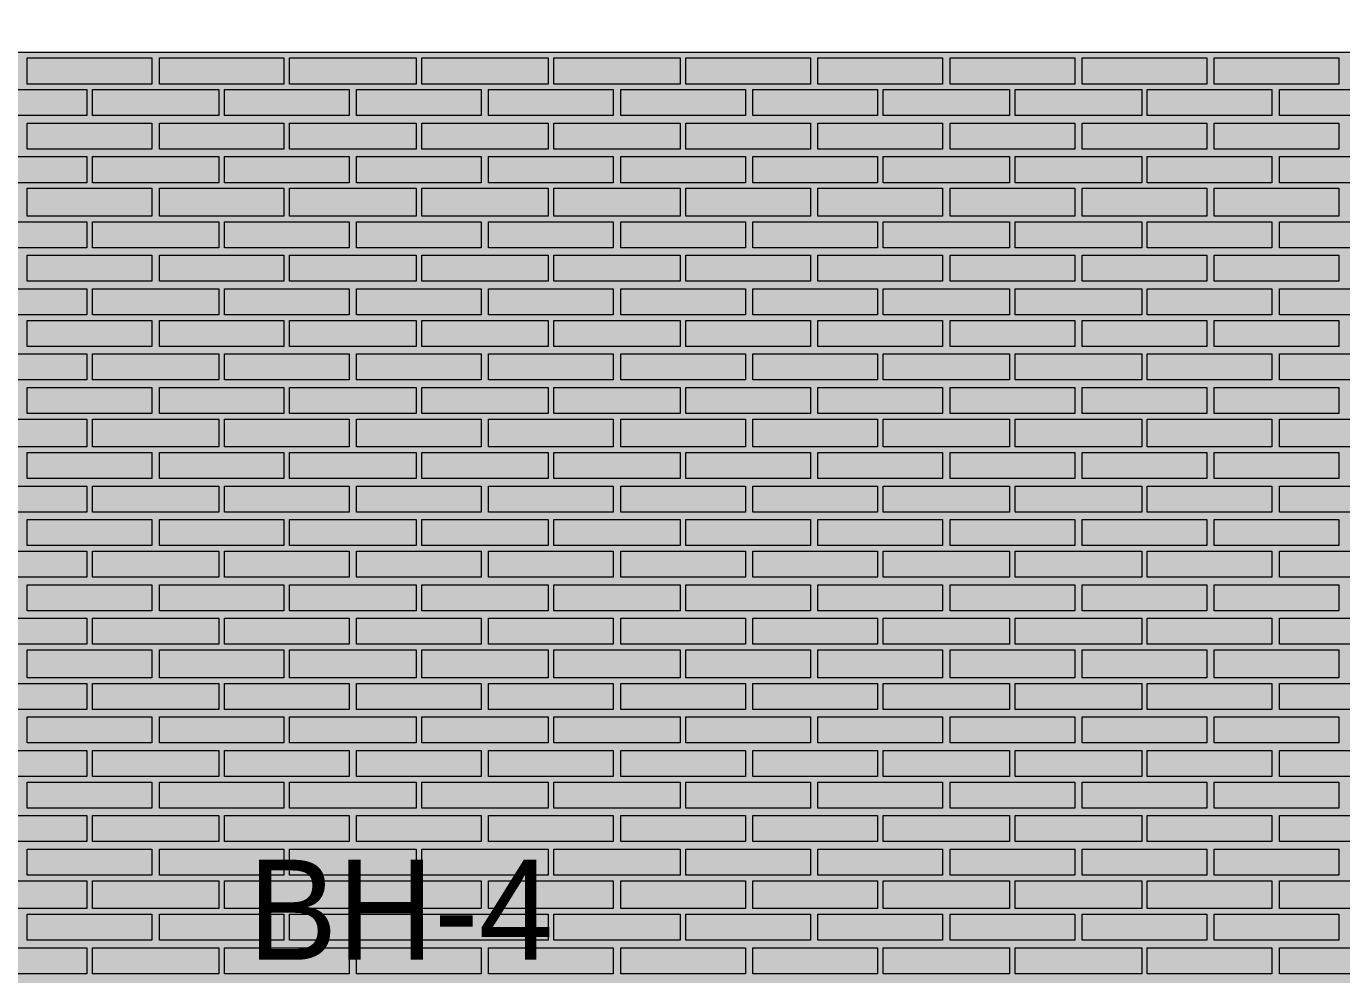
# Model space of a CAD drawing. Header units: millimetres. Extents: x -28928 to 100580, y -22867 to 36490.
# Drawn here: x 35031 to 38022, y 27993 to 30148 of the extents above; entities that cross this region are included whole.
import ezdxf

# ---------------------------------------------------------------- set-up
doc = ezdxf.new("R2010")
doc.units = ezdxf.units.MM
doc.layers.add('PDF _Геометрия', color=7, linetype='Continuous', true_color=0x8f8e8d)
doc.layers.add('PDF _Сплошная заливка', color=7, linetype='Continuous', true_color=0xffffff)
doc.layers.add('PDF _Текст', color=7, linetype='Continuous')

msp = doc.modelspace()

# ---------------------------------------------------------------- hatches: boundary and pattern name
at = {"layer": 'PDF _Сплошная заливка', "true_color": 0xdcd6cf, "transparency": 33554559}
msp.add_hatch(color=254, dxfattribs=at).paths.add_polyline_path([(19133.74774611586, 30089.12061882288), (19133.74774611586, 16343.3513880535), (52641.44005380855, 16343.3513880535), (52641.44005380855, 30089.12061882288)])

# ---------------------------------------------------------------- linework, layer by layer
at = {"layer": 'PDF _Геометрия', "color": 7, "lineweight": 9}
msp.add_lwpolyline([(82320.28620765505, 30089.12061882288), (82320.28620765505, 30207.58215728443), (82320.28620765505, 30089.12061882288), (-21934.32917696152, 30089.12061882288), (-21934.32917696152, 30207.58215728443), (82320.28620765505, 30207.58215728443)], dxfattribs=at)
at = {"layer": 'PDF _Геометрия', "lineweight": 9}
for points in [[(35316.44005380834, 30076.42831113057), (35316.44005380834, 30017.19754189982), (35032.97851534681, 30017.19754189982), (35032.97851534681, 30076.42831113057)], [(35616.82466919298, 30076.42831113057), (35616.82466919298, 30017.19754189982), (35333.36313073144, 30017.19754189982), (35333.36313073144, 30076.42831113057)], [(35917.20928457761, 30076.42831113057), (35917.20928457761, 30017.19754189982), (35629.51697688528, 30017.19754189982), (35629.51697688528, 30076.42831113057)], [(36217.5938999622, 30076.42831113057), (36217.5938999622, 30017.19754189982), (35929.9015922699, 30017.19754189982), (35929.9015922699, 30076.42831113057)], [(36517.97851534683, 30076.42831113057), (36517.97851534683, 30017.19754189982), (36230.28620765451, 30017.19754189982), (36230.28620765451, 30076.42831113057)], [(36814.13236150068, 30076.42831113057), (36814.13236150068, 30017.19754189982), (36530.67082303914, 30017.19754189982), (36530.67082303914, 30076.42831113057)], [(37114.51697688531, 30076.42831113057), (37114.51697688531, 30017.19754189982), (36831.05543842376, 30017.19754189982), (36831.05543842376, 30076.42831113057)], [(37414.90159226993, 30076.42831113057), (37414.90159226993, 30017.19754189982), (37131.44005380837, 30017.19754189982), (37131.44005380837, 30076.42831113057)], [(37715.28620765453, 30076.42831113057), (37715.28620765453, 30017.19754189982), (37431.824669193, 30017.19754189982), (37431.824669193, 30076.42831113057)], [(38015.67082303917, 30076.42831113057), (38015.67082303917, 30017.19754189982), (37732.20928457762, 30017.19754189982), (37732.20928457762, 30076.42831113057)], [(35168.36313073144, 29945.27446497673), (35024.51697688526, 29945.27446497673), (34880.67082303912, 29945.27446497673), (34880.67082303912, 30004.50523420751), (35024.51697688526, 30004.50523420751), (35168.36313073144, 30004.50523420751)], [(35468.74774611605, 29945.27446497673), (35324.90159226989, 29945.27446497673), (35181.05543842375, 29945.27446497673), (35181.05543842375, 30004.50523420751), (35324.90159226989, 30004.50523420751), (35468.74774611605, 30004.50523420751)], [(35764.9015922699, 29945.27446497673), (35625.28620765451, 29945.27446497673), (35481.44005380836, 29945.27446497673), (35481.44005380836, 30004.50523420751), (35625.28620765451, 30004.50523420751), (35764.9015922699, 30004.50523420751)], [(36065.28620765451, 29945.27446497673), (35925.67082303912, 29945.27446497673), (35781.82466919298, 29945.27446497673), (35781.82466919298, 30004.50523420751), (35925.67082303912, 30004.50523420751), (36065.28620765451, 30004.50523420751)], [(36365.67082303914, 29945.27446497673), (36221.82466919298, 29945.27446497673), (36082.20928457761, 29945.27446497673), (36082.20928457761, 30004.50523420751), (36221.82466919298, 30004.50523420751), (36365.67082303914, 30004.50523420751)], [(36666.05543842376, 29945.27446497673), (36522.20928457759, 29945.27446497673), (36382.5938999622, 29945.27446497673), (36382.5938999622, 30004.50523420751), (36522.20928457759, 30004.50523420751), (36666.05543842376, 30004.50523420751)], [(36966.44005380837, 29945.27446497673), (36822.59389996222, 29945.27446497673), (36682.97851534684, 29945.27446497673), (36682.97851534684, 30004.50523420751), (36822.59389996222, 30004.50523420751), (36966.44005380837, 30004.50523420751)], [(37266.824669193, 29945.27446497673), (37122.97851534685, 29945.27446497673), (36979.13236150068, 29945.27446497673), (36979.13236150068, 30004.50523420751), (37122.97851534685, 30004.50523420751), (37266.824669193, 30004.50523420751)], [(37567.20928457762, 29945.27446497673), (37423.36313073145, 29945.27446497673), (37279.51697688531, 29945.27446497673), (37279.51697688531, 30004.50523420751), (37423.36313073145, 30004.50523420751), (37567.20928457762, 30004.50523420751)], [(37863.36313073146, 29945.27446497673), (37723.74774611607, 29945.27446497673), (37579.90159226993, 29945.27446497673), (37579.90159226993, 30004.50523420751), (37723.74774611607, 30004.50523420751), (37863.36313073146, 30004.50523420751)], [(38163.74774611609, 29945.27446497673), (38024.1323615007, 29945.27446497673), (37880.28620765454, 29945.27446497673), (37880.28620765454, 30004.50523420751), (38024.1323615007, 30004.50523420751), (38163.74774611609, 30004.50523420751)], [(35316.44005380834, 29928.35138805366), (35316.44005380834, 29869.12061882289), (35032.97851534681, 29869.12061882289), (35032.97851534681, 29928.35138805366)], [(35616.82466919298, 29928.35138805366), (35616.82466919298, 29869.12061882289), (35333.36313073144, 29869.12061882289), (35333.36313073144, 29928.35138805366)], [(35917.20928457761, 29928.35138805366), (35917.20928457761, 29869.12061882289), (35629.51697688528, 29869.12061882289), (35629.51697688528, 29928.35138805366)], [(36217.5938999622, 29928.35138805366), (36217.5938999622, 29869.12061882289), (35929.9015922699, 29869.12061882289), (35929.9015922699, 29928.35138805366)], [(36517.97851534683, 29928.35138805366), (36517.97851534683, 29869.12061882289), (36230.28620765451, 29869.12061882289), (36230.28620765451, 29928.35138805366)], [(36814.13236150068, 29928.35138805366), (36814.13236150068, 29869.12061882289), (36530.67082303914, 29869.12061882289), (36530.67082303914, 29928.35138805366)], [(37114.51697688531, 29928.35138805366), (37114.51697688531, 29869.12061882289), (36831.05543842376, 29869.12061882289), (36831.05543842376, 29928.35138805366)], [(37414.90159226993, 29928.35138805366), (37414.90159226993, 29869.12061882289), (37131.44005380837, 29869.12061882289), (37131.44005380837, 29928.35138805366)], [(37715.28620765453, 29928.35138805366), (37715.28620765453, 29869.12061882289), (37431.824669193, 29869.12061882289), (37431.824669193, 29928.35138805366)], [(38015.67082303917, 29928.35138805366), (38015.67082303917, 29869.12061882289), (37732.20928457762, 29869.12061882289), (37732.20928457762, 29928.35138805366)], [(35168.36313073144, 29792.96677266903), (35024.51697688526, 29792.96677266903), (34880.67082303912, 29792.96677266903), (34880.67082303912, 29852.19754189982), (35024.51697688526, 29852.19754189982), (35168.36313073144, 29852.19754189982)], [(35468.74774611605, 29792.96677266903), (35324.90159226989, 29792.96677266903), (35181.05543842375, 29792.96677266903), (35181.05543842375, 29852.19754189982), (35324.90159226989, 29852.19754189982), (35468.74774611605, 29852.19754189982)], [(35764.9015922699, 29792.96677266903), (35625.28620765451, 29792.96677266903), (35481.44005380836, 29792.96677266903), (35481.44005380836, 29852.19754189982), (35625.28620765451, 29852.19754189982), (35764.9015922699, 29852.19754189982)], [(36065.28620765451, 29792.96677266903), (35925.67082303912, 29792.96677266903), (35781.82466919298, 29792.96677266903), (35781.82466919298, 29852.19754189982), (35925.67082303912, 29852.19754189982), (36065.28620765451, 29852.19754189982)], [(36365.67082303914, 29792.96677266903), (36221.82466919298, 29792.96677266903), (36082.20928457761, 29792.96677266903), (36082.20928457761, 29852.19754189982), (36221.82466919298, 29852.19754189982), (36365.67082303914, 29852.19754189982)], [(36666.05543842376, 29792.96677266903), (36522.20928457759, 29792.96677266903), (36382.5938999622, 29792.96677266903), (36382.5938999622, 29852.19754189982), (36522.20928457759, 29852.19754189982), (36666.05543842376, 29852.19754189982)], [(36966.44005380837, 29792.96677266903), (36822.59389996222, 29792.96677266903), (36682.97851534684, 29792.96677266903), (36682.97851534684, 29852.19754189982), (36822.59389996222, 29852.19754189982), (36966.44005380837, 29852.19754189982)], [(37266.824669193, 29792.96677266903), (37122.97851534685, 29792.96677266903), (36979.13236150068, 29792.96677266903), (36979.13236150068, 29852.19754189982), (37122.97851534685, 29852.19754189982), (37266.824669193, 29852.19754189982)], [(37567.20928457762, 29792.96677266903), (37423.36313073145, 29792.96677266903), (37279.51697688531, 29792.96677266903), (37279.51697688531, 29852.19754189982), (37423.36313073145, 29852.19754189982), (37567.20928457762, 29852.19754189982)], [(37863.36313073146, 29792.96677266903), (37723.74774611607, 29792.96677266903), (37579.90159226993, 29792.96677266903), (37579.90159226993, 29852.19754189982), (37723.74774611607, 29852.19754189982), (37863.36313073146, 29852.19754189982)], [(38163.74774611609, 29792.96677266903), (38024.1323615007, 29792.96677266903), (37880.28620765454, 29792.96677266903), (37880.28620765454, 29852.19754189982), (38024.1323615007, 29852.19754189982), (38163.74774611609, 29852.19754189982)], [(35316.44005380834, 29780.27446497673), (35316.44005380834, 29716.81292651519), (35032.97851534681, 29716.81292651519), (35032.97851534681, 29780.27446497673)], [(35616.82466919298, 29780.27446497673), (35616.82466919298, 29716.81292651519), (35333.36313073144, 29716.81292651519), (35333.36313073144, 29780.27446497673)], [(35917.20928457761, 29780.27446497673), (35917.20928457761, 29716.81292651519), (35629.51697688528, 29716.81292651519), (35629.51697688528, 29780.27446497673)], [(36217.5938999622, 29780.27446497673), (36217.5938999622, 29716.81292651519), (35929.9015922699, 29716.81292651519), (35929.9015922699, 29780.27446497673)], [(36517.97851534683, 29780.27446497673), (36517.97851534683, 29716.81292651519), (36230.28620765451, 29716.81292651519), (36230.28620765451, 29780.27446497673)], [(36814.13236150068, 29780.27446497673), (36814.13236150068, 29716.81292651519), (36530.67082303914, 29716.81292651519), (36530.67082303914, 29780.27446497673)], [(37114.51697688531, 29780.27446497673), (37114.51697688531, 29716.81292651519), (36831.05543842376, 29716.81292651519), (36831.05543842376, 29780.27446497673)], [(37414.90159226993, 29780.27446497673), (37414.90159226993, 29716.81292651519), (37131.44005380837, 29716.81292651519), (37131.44005380837, 29780.27446497673)], [(37715.28620765453, 29780.27446497673), (37715.28620765453, 29716.81292651519), (37431.824669193, 29716.81292651519), (37431.824669193, 29780.27446497673)], [(38015.67082303917, 29780.27446497673), (38015.67082303917, 29716.81292651519), (37732.20928457762, 29716.81292651519), (37732.20928457762, 29780.27446497673)], [(35168.36313073144, 29644.88984959211), (35024.51697688526, 29644.88984959211), (34880.67082303912, 29644.88984959211), (34880.67082303912, 29704.12061882289), (35024.51697688526, 29704.12061882289), (35168.36313073144, 29704.12061882289)], [(35468.74774611605, 29644.88984959211), (35324.90159226989, 29644.88984959211), (35181.05543842375, 29644.88984959211), (35181.05543842375, 29704.12061882289), (35324.90159226989, 29704.12061882289), (35468.74774611605, 29704.12061882289)], [(35764.9015922699, 29644.88984959211), (35625.28620765451, 29644.88984959211), (35481.44005380836, 29644.88984959211), (35481.44005380836, 29704.12061882289), (35625.28620765451, 29704.12061882289), (35764.9015922699, 29704.12061882289)], [(36065.28620765451, 29644.88984959211), (35925.67082303912, 29644.88984959211), (35781.82466919298, 29644.88984959211), (35781.82466919298, 29704.12061882289), (35925.67082303912, 29704.12061882289), (36065.28620765451, 29704.12061882289)], [(36365.67082303914, 29644.88984959211), (36221.82466919298, 29644.88984959211), (36082.20928457761, 29644.88984959211), (36082.20928457761, 29704.12061882289), (36221.82466919298, 29704.12061882289), (36365.67082303914, 29704.12061882289)], [(36666.05543842376, 29644.88984959211), (36522.20928457759, 29644.88984959211), (36382.5938999622, 29644.88984959211), (36382.5938999622, 29704.12061882289), (36522.20928457759, 29704.12061882289), (36666.05543842376, 29704.12061882289)], [(36966.44005380837, 29644.88984959211), (36822.59389996222, 29644.88984959211), (36682.97851534684, 29644.88984959211), (36682.97851534684, 29704.12061882289), (36822.59389996222, 29704.12061882289), (36966.44005380837, 29704.12061882289)], [(37266.824669193, 29644.88984959211), (37122.97851534685, 29644.88984959211), (36979.13236150068, 29644.88984959211), (36979.13236150068, 29704.12061882289), (37122.97851534685, 29704.12061882289), (37266.824669193, 29704.12061882289)], [(37567.20928457762, 29644.88984959211), (37423.36313073145, 29644.88984959211), (37279.51697688531, 29644.88984959211), (37279.51697688531, 29704.12061882289), (37423.36313073145, 29704.12061882289), (37567.20928457762, 29704.12061882289)], [(37863.36313073146, 29644.88984959211), (37723.74774611607, 29644.88984959211), (37579.90159226993, 29644.88984959211), (37579.90159226993, 29704.12061882289), (37723.74774611607, 29704.12061882289), (37863.36313073146, 29704.12061882289)], [(38163.74774611609, 29644.88984959211), (38024.1323615007, 29644.88984959211), (37880.28620765454, 29644.88984959211), (37880.28620765454, 29704.12061882289), (38024.1323615007, 29704.12061882289), (38163.74774611609, 29704.12061882289)], [(35316.44005380834, 29627.96677266903), (35316.44005380834, 29568.73600343826), (35032.97851534681, 29568.73600343826), (35032.97851534681, 29627.96677266903)], [(35616.82466919298, 29627.96677266903), (35616.82466919298, 29568.73600343826), (35333.36313073144, 29568.73600343826), (35333.36313073144, 29627.96677266903)], [(35917.20928457761, 29627.96677266903), (35917.20928457761, 29568.73600343826), (35629.51697688528, 29568.73600343826), (35629.51697688528, 29627.96677266903)], [(36217.5938999622, 29627.96677266903), (36217.5938999622, 29568.73600343826), (35929.9015922699, 29568.73600343826), (35929.9015922699, 29627.96677266903)], [(36517.97851534683, 29627.96677266903), (36517.97851534683, 29568.73600343826), (36230.28620765451, 29568.73600343826), (36230.28620765451, 29627.96677266903)], [(36814.13236150068, 29627.96677266903), (36814.13236150068, 29568.73600343826), (36530.67082303914, 29568.73600343826), (36530.67082303914, 29627.96677266903)], [(37114.51697688531, 29627.96677266903), (37114.51697688531, 29568.73600343826), (36831.05543842376, 29568.73600343826), (36831.05543842376, 29627.96677266903)], [(37414.90159226993, 29627.96677266903), (37414.90159226993, 29568.73600343826), (37131.44005380837, 29568.73600343826), (37131.44005380837, 29627.96677266903)], [(37715.28620765453, 29627.96677266903), (37715.28620765453, 29568.73600343826), (37431.824669193, 29568.73600343826), (37431.824669193, 29627.96677266903)], [(38015.67082303917, 29627.96677266903), (38015.67082303917, 29568.73600343826), (37732.20928457762, 29568.73600343826), (37732.20928457762, 29627.96677266903)], [(35168.36313073144, 29492.58215728441), (35024.51697688526, 29492.58215728441), (34880.67082303912, 29492.58215728441), (34880.67082303912, 29551.81292651519), (35024.51697688526, 29551.81292651519), (35168.36313073144, 29551.81292651519)], [(35468.74774611605, 29492.58215728441), (35324.90159226989, 29492.58215728441), (35181.05543842375, 29492.58215728441), (35181.05543842375, 29551.81292651519), (35324.90159226989, 29551.81292651519), (35468.74774611605, 29551.81292651519)], [(35764.9015922699, 29492.58215728441), (35625.28620765451, 29492.58215728441), (35481.44005380836, 29492.58215728441), (35481.44005380836, 29551.81292651519), (35625.28620765451, 29551.81292651519), (35764.9015922699, 29551.81292651519)], [(36065.28620765451, 29492.58215728441), (35925.67082303912, 29492.58215728441), (35781.82466919298, 29492.58215728441), (35781.82466919298, 29551.81292651519), (35925.67082303912, 29551.81292651519), (36065.28620765451, 29551.81292651519)], [(36365.67082303914, 29492.58215728441), (36221.82466919298, 29492.58215728441), (36082.20928457761, 29492.58215728441), (36082.20928457761, 29551.81292651519), (36221.82466919298, 29551.81292651519), (36365.67082303914, 29551.81292651519)], [(36666.05543842376, 29492.58215728441), (36522.20928457759, 29492.58215728441), (36382.5938999622, 29492.58215728441), (36382.5938999622, 29551.81292651519), (36522.20928457759, 29551.81292651519), (36666.05543842376, 29551.81292651519)], [(36966.44005380837, 29492.58215728441), (36822.59389996222, 29492.58215728441), (36682.97851534684, 29492.58215728441), (36682.97851534684, 29551.81292651519), (36822.59389996222, 29551.81292651519), (36966.44005380837, 29551.81292651519)], [(37266.824669193, 29492.58215728441), (37122.97851534685, 29492.58215728441), (36979.13236150068, 29492.58215728441), (36979.13236150068, 29551.81292651519), (37122.97851534685, 29551.81292651519), (37266.824669193, 29551.81292651519)], [(37567.20928457762, 29492.58215728441), (37423.36313073145, 29492.58215728441), (37279.51697688531, 29492.58215728441), (37279.51697688531, 29551.81292651519), (37423.36313073145, 29551.81292651519), (37567.20928457762, 29551.81292651519)], [(37863.36313073146, 29492.58215728441), (37723.74774611607, 29492.58215728441), (37579.90159226993, 29492.58215728441), (37579.90159226993, 29551.81292651519), (37723.74774611607, 29551.81292651519), (37863.36313073146, 29551.81292651519)], [(38163.74774611609, 29492.58215728441), (38024.1323615007, 29492.58215728441), (37880.28620765454, 29492.58215728441), (37880.28620765454, 29551.81292651519), (38024.1323615007, 29551.81292651519), (38163.74774611609, 29551.81292651519)], [(35316.44005380834, 29479.88984959211), (35316.44005380834, 29420.65908036135), (35032.97851534681, 29420.65908036135), (35032.97851534681, 29479.88984959211)], [(35616.82466919298, 29479.88984959211), (35616.82466919298, 29420.65908036135), (35333.36313073144, 29420.65908036135), (35333.36313073144, 29479.88984959211)], [(35917.20928457761, 29479.88984959211), (35917.20928457761, 29420.65908036135), (35629.51697688528, 29420.65908036135), (35629.51697688528, 29479.88984959211)], [(36217.5938999622, 29479.88984959211), (36217.5938999622, 29420.65908036135), (35929.9015922699, 29420.65908036135), (35929.9015922699, 29479.88984959211)], [(36517.97851534683, 29479.88984959211), (36517.97851534683, 29420.65908036135), (36230.28620765451, 29420.65908036135), (36230.28620765451, 29479.88984959211)], [(36814.13236150068, 29479.88984959211), (36814.13236150068, 29420.65908036135), (36530.67082303914, 29420.65908036135), (36530.67082303914, 29479.88984959211)], [(37114.51697688531, 29479.88984959211), (37114.51697688531, 29420.65908036135), (36831.05543842376, 29420.65908036135), (36831.05543842376, 29479.88984959211)], [(37414.90159226993, 29479.88984959211), (37414.90159226993, 29420.65908036135), (37131.44005380837, 29420.65908036135), (37131.44005380837, 29479.88984959211)], [(37715.28620765453, 29479.88984959211), (37715.28620765453, 29420.65908036135), (37431.824669193, 29420.65908036135), (37431.824669193, 29479.88984959211)], [(38015.67082303917, 29479.88984959211), (38015.67082303917, 29420.65908036135), (37732.20928457762, 29420.65908036135), (37732.20928457762, 29479.88984959211)], [(35168.36313073144, 29344.5052342075), (35024.51697688526, 29344.5052342075), (34880.67082303912, 29344.5052342075), (34880.67082303912, 29403.73600343826), (35024.51697688526, 29403.73600343826), (35168.36313073144, 29403.73600343826)], [(35468.74774611605, 29344.5052342075), (35324.90159226989, 29344.5052342075), (35181.05543842375, 29344.5052342075), (35181.05543842375, 29403.73600343826), (35324.90159226989, 29403.73600343826), (35468.74774611605, 29403.73600343826)], [(35764.9015922699, 29344.5052342075), (35625.28620765451, 29344.5052342075), (35481.44005380836, 29344.5052342075), (35481.44005380836, 29403.73600343826), (35625.28620765451, 29403.73600343826), (35764.9015922699, 29403.73600343826)], [(36065.28620765451, 29344.5052342075), (35925.67082303912, 29344.5052342075), (35781.82466919298, 29344.5052342075), (35781.82466919298, 29403.73600343826), (35925.67082303912, 29403.73600343826), (36065.28620765451, 29403.73600343826)], [(36365.67082303914, 29344.5052342075), (36221.82466919298, 29344.5052342075), (36082.20928457761, 29344.5052342075), (36082.20928457761, 29403.73600343826), (36221.82466919298, 29403.73600343826), (36365.67082303914, 29403.73600343826)], [(36666.05543842376, 29344.5052342075), (36522.20928457759, 29344.5052342075), (36382.5938999622, 29344.5052342075), (36382.5938999622, 29403.73600343826), (36522.20928457759, 29403.73600343826), (36666.05543842376, 29403.73600343826)], [(36966.44005380837, 29344.5052342075), (36822.59389996222, 29344.5052342075), (36682.97851534684, 29344.5052342075), (36682.97851534684, 29403.73600343826), (36822.59389996222, 29403.73600343826), (36966.44005380837, 29403.73600343826)], [(37266.824669193, 29344.5052342075), (37122.97851534685, 29344.5052342075), (36979.13236150068, 29344.5052342075), (36979.13236150068, 29403.73600343826), (37122.97851534685, 29403.73600343826), (37266.824669193, 29403.73600343826)], [(37567.20928457762, 29344.5052342075), (37423.36313073145, 29344.5052342075), (37279.51697688531, 29344.5052342075), (37279.51697688531, 29403.73600343826), (37423.36313073145, 29403.73600343826), (37567.20928457762, 29403.73600343826)], [(37863.36313073146, 29344.5052342075), (37723.74774611607, 29344.5052342075), (37579.90159226993, 29344.5052342075), (37579.90159226993, 29403.73600343826), (37723.74774611607, 29403.73600343826), (37863.36313073146, 29403.73600343826)], [(38163.74774611609, 29344.5052342075), (38024.1323615007, 29344.5052342075), (37880.28620765454, 29344.5052342075), (37880.28620765454, 29403.73600343826), (38024.1323615007, 29403.73600343826), (38163.74774611609, 29403.73600343826)], [(35316.44005380834, 29327.58215728441), (35316.44005380834, 29268.35138805365), (35032.97851534681, 29268.35138805365), (35032.97851534681, 29327.58215728441)], [(35616.82466919298, 29327.58215728441), (35616.82466919298, 29268.35138805365), (35333.36313073144, 29268.35138805365), (35333.36313073144, 29327.58215728441)], [(35917.20928457761, 29327.58215728441), (35917.20928457761, 29268.35138805365), (35629.51697688528, 29268.35138805365), (35629.51697688528, 29327.58215728441)], [(36217.5938999622, 29327.58215728441), (36217.5938999622, 29268.35138805365), (35929.9015922699, 29268.35138805365), (35929.9015922699, 29327.58215728441)], [(36517.97851534683, 29327.58215728441), (36517.97851534683, 29268.35138805365), (36230.28620765451, 29268.35138805365), (36230.28620765451, 29327.58215728441)], [(36814.13236150068, 29327.58215728441), (36814.13236150068, 29268.35138805365), (36530.67082303914, 29268.35138805365), (36530.67082303914, 29327.58215728441)], [(37114.51697688531, 29327.58215728441), (37114.51697688531, 29268.35138805365), (36831.05543842376, 29268.35138805365), (36831.05543842376, 29327.58215728441)], [(37414.90159226993, 29327.58215728441), (37414.90159226993, 29268.35138805365), (37131.44005380837, 29268.35138805365), (37131.44005380837, 29327.58215728441)], [(37715.28620765453, 29327.58215728441), (37715.28620765453, 29268.35138805365), (37431.824669193, 29268.35138805365), (37431.824669193, 29327.58215728441)], [(38015.67082303917, 29327.58215728441), (38015.67082303917, 29268.35138805365), (37732.20928457762, 29268.35138805365), (37732.20928457762, 29327.58215728441)], [(35168.36313073144, 29192.19754189981), (35024.51697688526, 29192.19754189981), (34880.67082303912, 29192.19754189981), (34880.67082303912, 29255.65908036135), (35024.51697688526, 29255.65908036135), (35168.36313073144, 29255.65908036135)], [(35468.74774611605, 29192.19754189981), (35324.90159226989, 29192.19754189981), (35181.05543842375, 29192.19754189981), (35181.05543842375, 29255.65908036135), (35324.90159226989, 29255.65908036135), (35468.74774611605, 29255.65908036135)], [(35764.9015922699, 29192.19754189981), (35625.28620765451, 29192.19754189981), (35481.44005380836, 29192.19754189981), (35481.44005380836, 29255.65908036135), (35625.28620765451, 29255.65908036135), (35764.9015922699, 29255.65908036135)], [(36065.28620765451, 29192.19754189981), (35925.67082303912, 29192.19754189981), (35781.82466919298, 29192.19754189981), (35781.82466919298, 29255.65908036135), (35925.67082303912, 29255.65908036135), (36065.28620765451, 29255.65908036135)], [(36365.67082303914, 29192.19754189981), (36221.82466919298, 29192.19754189981), (36082.20928457761, 29192.19754189981), (36082.20928457761, 29255.65908036135), (36221.82466919298, 29255.65908036135), (36365.67082303914, 29255.65908036135)], [(36666.05543842376, 29192.19754189981), (36522.20928457759, 29192.19754189981), (36382.5938999622, 29192.19754189981), (36382.5938999622, 29255.65908036135), (36522.20928457759, 29255.65908036135), (36666.05543842376, 29255.65908036135)], [(36966.44005380837, 29192.19754189981), (36822.59389996222, 29192.19754189981), (36682.97851534684, 29192.19754189981), (36682.97851534684, 29255.65908036135), (36822.59389996222, 29255.65908036135), (36966.44005380837, 29255.65908036135)], [(37266.824669193, 29192.19754189981), (37122.97851534685, 29192.19754189981), (36979.13236150068, 29192.19754189981), (36979.13236150068, 29255.65908036135), (37122.97851534685, 29255.65908036135), (37266.824669193, 29255.65908036135)], [(37567.20928457762, 29192.19754189981), (37423.36313073145, 29192.19754189981), (37279.51697688531, 29192.19754189981), (37279.51697688531, 29255.65908036135), (37423.36313073145, 29255.65908036135), (37567.20928457762, 29255.65908036135)], [(37863.36313073146, 29192.19754189981), (37723.74774611607, 29192.19754189981), (37579.90159226993, 29192.19754189981), (37579.90159226993, 29255.65908036135), (37723.74774611607, 29255.65908036135), (37863.36313073146, 29255.65908036135)], [(38163.74774611609, 29192.19754189981), (38024.1323615007, 29192.19754189981), (37880.28620765454, 29192.19754189981), (37880.28620765454, 29255.65908036135), (38024.1323615007, 29255.65908036135), (38163.74774611609, 29255.65908036135)], [(35316.44005380834, 29179.5052342075), (35316.44005380834, 29120.27446497672), (35032.97851534681, 29120.27446497672), (35032.97851534681, 29179.5052342075)], [(35616.82466919298, 29179.5052342075), (35616.82466919298, 29120.27446497672), (35333.36313073144, 29120.27446497672), (35333.36313073144, 29179.5052342075)], [(35917.20928457761, 29179.5052342075), (35917.20928457761, 29120.27446497672), (35629.51697688528, 29120.27446497672), (35629.51697688528, 29179.5052342075)], [(36217.5938999622, 29179.5052342075), (36217.5938999622, 29120.27446497672), (35929.9015922699, 29120.27446497672), (35929.9015922699, 29179.5052342075)], [(36517.97851534683, 29179.5052342075), (36517.97851534683, 29120.27446497672), (36230.28620765451, 29120.27446497672), (36230.28620765451, 29179.5052342075)], [(36814.13236150068, 29179.5052342075), (36814.13236150068, 29120.27446497672), (36530.67082303914, 29120.27446497672), (36530.67082303914, 29179.5052342075)], [(37114.51697688531, 29179.5052342075), (37114.51697688531, 29120.27446497672), (36831.05543842376, 29120.27446497672), (36831.05543842376, 29179.5052342075)], [(37414.90159226993, 29179.5052342075), (37414.90159226993, 29120.27446497672), (37131.44005380837, 29120.27446497672), (37131.44005380837, 29179.5052342075)], [(37715.28620765453, 29179.5052342075), (37715.28620765453, 29120.27446497672), (37431.824669193, 29120.27446497672), (37431.824669193, 29179.5052342075)], [(38015.67082303917, 29179.5052342075), (38015.67082303917, 29120.27446497672), (37732.20928457762, 29120.27446497672), (37732.20928457762, 29179.5052342075)], [(35168.36313073144, 29044.12061882288), (35024.51697688526, 29044.12061882288), (34880.67082303912, 29044.12061882288), (34880.67082303912, 29103.35138805365), (35024.51697688526, 29103.35138805365), (35168.36313073144, 29103.35138805365)], [(35468.74774611605, 29044.12061882288), (35324.90159226989, 29044.12061882288), (35181.05543842375, 29044.12061882288), (35181.05543842375, 29103.35138805365), (35324.90159226989, 29103.35138805365), (35468.74774611605, 29103.35138805365)], [(35764.9015922699, 29044.12061882288), (35625.28620765451, 29044.12061882288), (35481.44005380836, 29044.12061882288), (35481.44005380836, 29103.35138805365), (35625.28620765451, 29103.35138805365), (35764.9015922699, 29103.35138805365)], [(36065.28620765451, 29044.12061882288), (35925.67082303912, 29044.12061882288), (35781.82466919298, 29044.12061882288), (35781.82466919298, 29103.35138805365), (35925.67082303912, 29103.35138805365), (36065.28620765451, 29103.35138805365)], [(36365.67082303914, 29044.12061882288), (36221.82466919298, 29044.12061882288), (36082.20928457761, 29044.12061882288), (36082.20928457761, 29103.35138805365), (36221.82466919298, 29103.35138805365), (36365.67082303914, 29103.35138805365)], [(36666.05543842376, 29044.12061882288), (36522.20928457759, 29044.12061882288), (36382.5938999622, 29044.12061882288), (36382.5938999622, 29103.35138805365), (36522.20928457759, 29103.35138805365), (36666.05543842376, 29103.35138805365)], [(36966.44005380837, 29044.12061882288), (36822.59389996222, 29044.12061882288), (36682.97851534684, 29044.12061882288), (36682.97851534684, 29103.35138805365), (36822.59389996222, 29103.35138805365), (36966.44005380837, 29103.35138805365)], [(37266.824669193, 29044.12061882288), (37122.97851534685, 29044.12061882288), (36979.13236150068, 29044.12061882288), (36979.13236150068, 29103.35138805365), (37122.97851534685, 29103.35138805365), (37266.824669193, 29103.35138805365)], [(37567.20928457762, 29044.12061882288), (37423.36313073145, 29044.12061882288), (37279.51697688531, 29044.12061882288), (37279.51697688531, 29103.35138805365), (37423.36313073145, 29103.35138805365), (37567.20928457762, 29103.35138805365)], [(37863.36313073146, 29044.12061882288), (37723.74774611607, 29044.12061882288), (37579.90159226993, 29044.12061882288), (37579.90159226993, 29103.35138805365), (37723.74774611607, 29103.35138805365), (37863.36313073146, 29103.35138805365)], [(38163.74774611609, 29044.12061882288), (38024.1323615007, 29044.12061882288), (37880.28620765454, 29044.12061882288), (37880.28620765454, 29103.35138805365), (38024.1323615007, 29103.35138805365), (38163.74774611609, 29103.35138805365)], [(35316.44005380834, 29027.19754189981), (35316.44005380834, 28967.96677266903), (35032.97851534681, 28967.96677266903), (35032.97851534681, 29027.19754189981)], [(35616.82466919298, 29027.19754189981), (35616.82466919298, 28967.96677266903), (35333.36313073144, 28967.96677266903), (35333.36313073144, 29027.19754189981)], [(35917.20928457761, 29027.19754189981), (35917.20928457761, 28967.96677266903), (35629.51697688528, 28967.96677266903), (35629.51697688528, 29027.19754189981)], [(36217.5938999622, 29027.19754189981), (36217.5938999622, 28967.96677266903), (35929.9015922699, 28967.96677266903), (35929.9015922699, 29027.19754189981)], [(36517.97851534683, 29027.19754189981), (36517.97851534683, 28967.96677266903), (36230.28620765451, 28967.96677266903), (36230.28620765451, 29027.19754189981)], [(36814.13236150068, 29027.19754189981), (36814.13236150068, 28967.96677266903), (36530.67082303914, 28967.96677266903), (36530.67082303914, 29027.19754189981)], [(37114.51697688531, 29027.19754189981), (37114.51697688531, 28967.96677266903), (36831.05543842376, 28967.96677266903), (36831.05543842376, 29027.19754189981)], [(37414.90159226993, 29027.19754189981), (37414.90159226993, 28967.96677266903), (37131.44005380837, 28967.96677266903), (37131.44005380837, 29027.19754189981)], [(37715.28620765453, 29027.19754189981), (37715.28620765453, 28967.96677266903), (37431.824669193, 28967.96677266903), (37431.824669193, 29027.19754189981)], [(38015.67082303917, 29027.19754189981), (38015.67082303917, 28967.96677266903), (37732.20928457762, 28967.96677266903), (37732.20928457762, 29027.19754189981)], [(35168.36313073144, 28896.04369574594), (35024.51697688526, 28896.04369574594), (34880.67082303912, 28896.04369574594), (34880.67082303912, 28955.27446497672), (35024.51697688526, 28955.27446497672), (35168.36313073144, 28955.27446497672)], [(35468.74774611605, 28896.04369574594), (35324.90159226989, 28896.04369574594), (35181.05543842375, 28896.04369574594), (35181.05543842375, 28955.27446497672), (35324.90159226989, 28955.27446497672), (35468.74774611605, 28955.27446497672)], [(35764.9015922699, 28896.04369574594), (35625.28620765451, 28896.04369574594), (35481.44005380836, 28896.04369574594), (35481.44005380836, 28955.27446497672), (35625.28620765451, 28955.27446497672), (35764.9015922699, 28955.27446497672)], [(36065.28620765451, 28896.04369574594), (35925.67082303912, 28896.04369574594), (35781.82466919298, 28896.04369574594), (35781.82466919298, 28955.27446497672), (35925.67082303912, 28955.27446497672), (36065.28620765451, 28955.27446497672)], [(36365.67082303914, 28896.04369574594), (36221.82466919298, 28896.04369574594), (36082.20928457761, 28896.04369574594), (36082.20928457761, 28955.27446497672), (36221.82466919298, 28955.27446497672), (36365.67082303914, 28955.27446497672)], [(36666.05543842376, 28896.04369574594), (36522.20928457759, 28896.04369574594), (36382.5938999622, 28896.04369574594), (36382.5938999622, 28955.27446497672), (36522.20928457759, 28955.27446497672), (36666.05543842376, 28955.27446497672)], [(36966.44005380837, 28896.04369574594), (36822.59389996222, 28896.04369574594), (36682.97851534684, 28896.04369574594), (36682.97851534684, 28955.27446497672), (36822.59389996222, 28955.27446497672), (36966.44005380837, 28955.27446497672)], [(37266.824669193, 28896.04369574594), (37122.97851534685, 28896.04369574594), (36979.13236150068, 28896.04369574594), (36979.13236150068, 28955.27446497672), (37122.97851534685, 28955.27446497672), (37266.824669193, 28955.27446497672)], [(37567.20928457762, 28896.04369574594), (37423.36313073145, 28896.04369574594), (37279.51697688531, 28896.04369574594), (37279.51697688531, 28955.27446497672), (37423.36313073145, 28955.27446497672), (37567.20928457762, 28955.27446497672)], [(37863.36313073146, 28896.04369574594), (37723.74774611607, 28896.04369574594), (37579.90159226993, 28896.04369574594), (37579.90159226993, 28955.27446497672), (37723.74774611607, 28955.27446497672), (37863.36313073146, 28955.27446497672)], [(38163.74774611609, 28896.04369574594), (38024.1323615007, 28896.04369574594), (37880.28620765454, 28896.04369574594), (37880.28620765454, 28955.27446497672), (38024.1323615007, 28955.27446497672), (38163.74774611609, 28955.27446497672)], [(35316.44005380834, 28879.12061882287), (35316.44005380834, 28819.8898495921), (35032.97851534681, 28819.8898495921), (35032.97851534681, 28879.12061882287)], [(35616.82466919298, 28879.12061882287), (35616.82466919298, 28819.8898495921), (35333.36313073144, 28819.8898495921), (35333.36313073144, 28879.12061882287)], [(35917.20928457761, 28879.12061882287), (35917.20928457761, 28819.8898495921), (35629.51697688528, 28819.8898495921), (35629.51697688528, 28879.12061882287)], [(36217.5938999622, 28879.12061882287), (36217.5938999622, 28819.8898495921), (35929.9015922699, 28819.8898495921), (35929.9015922699, 28879.12061882287)], [(36517.97851534683, 28879.12061882287), (36517.97851534683, 28819.8898495921), (36230.28620765451, 28819.8898495921), (36230.28620765451, 28879.12061882287)], [(36814.13236150068, 28879.12061882287), (36814.13236150068, 28819.8898495921), (36530.67082303914, 28819.8898495921), (36530.67082303914, 28879.12061882287)], [(37114.51697688531, 28879.12061882287), (37114.51697688531, 28819.8898495921), (36831.05543842376, 28819.8898495921), (36831.05543842376, 28879.12061882287)], [(37414.90159226993, 28879.12061882287), (37414.90159226993, 28819.8898495921), (37131.44005380837, 28819.8898495921), (37131.44005380837, 28879.12061882287)], [(37715.28620765453, 28879.12061882287), (37715.28620765453, 28819.8898495921), (37431.824669193, 28819.8898495921), (37431.824669193, 28879.12061882287)], [(38015.67082303917, 28879.12061882287), (38015.67082303917, 28819.8898495921), (37732.20928457762, 28819.8898495921), (37732.20928457762, 28879.12061882287)], [(35168.36313073144, 28743.73600343825), (35024.51697688526, 28743.73600343825), (34880.67082303912, 28743.73600343825), (34880.67082303912, 28802.96677266903), (35024.51697688526, 28802.96677266903), (35168.36313073144, 28802.96677266903)], [(35468.74774611605, 28743.73600343825), (35324.90159226989, 28743.73600343825), (35181.05543842375, 28743.73600343825), (35181.05543842375, 28802.96677266903), (35324.90159226989, 28802.96677266903), (35468.74774611605, 28802.96677266903)], [(35764.9015922699, 28743.73600343825), (35625.28620765451, 28743.73600343825), (35481.44005380836, 28743.73600343825), (35481.44005380836, 28802.96677266903), (35625.28620765451, 28802.96677266903), (35764.9015922699, 28802.96677266903)], [(36065.28620765451, 28743.73600343825), (35925.67082303912, 28743.73600343825), (35781.82466919298, 28743.73600343825), (35781.82466919298, 28802.96677266903), (35925.67082303912, 28802.96677266903), (36065.28620765451, 28802.96677266903)], [(36365.67082303914, 28743.73600343825), (36221.82466919298, 28743.73600343825), (36082.20928457761, 28743.73600343825), (36082.20928457761, 28802.96677266903), (36221.82466919298, 28802.96677266903), (36365.67082303914, 28802.96677266903)], [(36666.05543842376, 28743.73600343825), (36522.20928457759, 28743.73600343825), (36382.5938999622, 28743.73600343825), (36382.5938999622, 28802.96677266903), (36522.20928457759, 28802.96677266903), (36666.05543842376, 28802.96677266903)], [(36966.44005380837, 28743.73600343825), (36822.59389996222, 28743.73600343825), (36682.97851534684, 28743.73600343825), (36682.97851534684, 28802.96677266903), (36822.59389996222, 28802.96677266903), (36966.44005380837, 28802.96677266903)], [(37266.824669193, 28743.73600343825), (37122.97851534685, 28743.73600343825), (36979.13236150068, 28743.73600343825), (36979.13236150068, 28802.96677266903), (37122.97851534685, 28802.96677266903), (37266.824669193, 28802.96677266903)], [(37567.20928457762, 28743.73600343825), (37423.36313073145, 28743.73600343825), (37279.51697688531, 28743.73600343825), (37279.51697688531, 28802.96677266903), (37423.36313073145, 28802.96677266903), (37567.20928457762, 28802.96677266903)], [(37863.36313073146, 28743.73600343825), (37723.74774611607, 28743.73600343825), (37579.90159226993, 28743.73600343825), (37579.90159226993, 28802.96677266903), (37723.74774611607, 28802.96677266903), (37863.36313073146, 28802.96677266903)], [(38163.74774611609, 28743.73600343825), (38024.1323615007, 28743.73600343825), (37880.28620765454, 28743.73600343825), (37880.28620765454, 28802.96677266903), (38024.1323615007, 28802.96677266903), (38163.74774611609, 28802.96677266903)], [(35316.44005380834, 28731.04369574594), (35316.44005380834, 28667.5821572844), (35032.97851534681, 28667.5821572844), (35032.97851534681, 28731.04369574594)], [(35616.82466919298, 28731.04369574594), (35616.82466919298, 28667.5821572844), (35333.36313073144, 28667.5821572844), (35333.36313073144, 28731.04369574594)], [(35917.20928457761, 28731.04369574594), (35917.20928457761, 28667.5821572844), (35629.51697688528, 28667.5821572844), (35629.51697688528, 28731.04369574594)], [(36217.5938999622, 28731.04369574594), (36217.5938999622, 28667.5821572844), (35929.9015922699, 28667.5821572844), (35929.9015922699, 28731.04369574594)], [(36517.97851534683, 28731.04369574594), (36517.97851534683, 28667.5821572844), (36230.28620765451, 28667.5821572844), (36230.28620765451, 28731.04369574594)], [(36814.13236150068, 28731.04369574594), (36814.13236150068, 28667.5821572844), (36530.67082303914, 28667.5821572844), (36530.67082303914, 28731.04369574594)], [(37114.51697688531, 28731.04369574594), (37114.51697688531, 28667.5821572844), (36831.05543842376, 28667.5821572844), (36831.05543842376, 28731.04369574594)], [(37414.90159226993, 28731.04369574594), (37414.90159226993, 28667.5821572844), (37131.44005380837, 28667.5821572844), (37131.44005380837, 28731.04369574594)], [(37715.28620765453, 28731.04369574594), (37715.28620765453, 28667.5821572844), (37431.824669193, 28667.5821572844), (37431.824669193, 28731.04369574594)], [(38015.67082303917, 28731.04369574594), (38015.67082303917, 28667.5821572844), (37732.20928457762, 28667.5821572844), (37732.20928457762, 28731.04369574594)], [(35168.36313073144, 28595.65908036134), (35024.51697688526, 28595.65908036134), (34880.67082303912, 28595.65908036134), (34880.67082303912, 28654.8898495921), (35024.51697688526, 28654.8898495921), (35168.36313073144, 28654.8898495921)], [(35468.74774611605, 28595.65908036134), (35324.90159226989, 28595.65908036134), (35181.05543842375, 28595.65908036134), (35181.05543842375, 28654.8898495921), (35324.90159226989, 28654.8898495921), (35468.74774611605, 28654.8898495921)], [(35764.9015922699, 28595.65908036134), (35625.28620765451, 28595.65908036134), (35481.44005380836, 28595.65908036134), (35481.44005380836, 28654.8898495921), (35625.28620765451, 28654.8898495921), (35764.9015922699, 28654.8898495921)], [(36065.28620765451, 28595.65908036134), (35925.67082303912, 28595.65908036134), (35781.82466919298, 28595.65908036134), (35781.82466919298, 28654.8898495921), (35925.67082303912, 28654.8898495921), (36065.28620765451, 28654.8898495921)], [(36365.67082303914, 28595.65908036134), (36221.82466919298, 28595.65908036134), (36082.20928457761, 28595.65908036134), (36082.20928457761, 28654.8898495921), (36221.82466919298, 28654.8898495921), (36365.67082303914, 28654.8898495921)], [(36666.05543842376, 28595.65908036134), (36522.20928457759, 28595.65908036134), (36382.5938999622, 28595.65908036134), (36382.5938999622, 28654.8898495921), (36522.20928457759, 28654.8898495921), (36666.05543842376, 28654.8898495921)], [(36966.44005380837, 28595.65908036134), (36822.59389996222, 28595.65908036134), (36682.97851534684, 28595.65908036134), (36682.97851534684, 28654.8898495921), (36822.59389996222, 28654.8898495921), (36966.44005380837, 28654.8898495921)], [(37266.824669193, 28595.65908036134), (37122.97851534685, 28595.65908036134), (36979.13236150068, 28595.65908036134), (36979.13236150068, 28654.8898495921), (37122.97851534685, 28654.8898495921), (37266.824669193, 28654.8898495921)], [(37567.20928457762, 28595.65908036134), (37423.36313073145, 28595.65908036134), (37279.51697688531, 28595.65908036134), (37279.51697688531, 28654.8898495921), (37423.36313073145, 28654.8898495921), (37567.20928457762, 28654.8898495921)], [(37863.36313073146, 28595.65908036134), (37723.74774611607, 28595.65908036134), (37579.90159226993, 28595.65908036134), (37579.90159226993, 28654.8898495921), (37723.74774611607, 28654.8898495921), (37863.36313073146, 28654.8898495921)], [(38163.74774611609, 28595.65908036134), (38024.1323615007, 28595.65908036134), (37880.28620765454, 28595.65908036134), (37880.28620765454, 28654.8898495921), (38024.1323615007, 28654.8898495921), (38163.74774611609, 28654.8898495921)], [(35316.44005380834, 28578.73600343825), (35316.44005380834, 28519.50523420749), (35032.97851534681, 28519.50523420749), (35032.97851534681, 28578.73600343825)], [(35616.82466919298, 28578.73600343825), (35616.82466919298, 28519.50523420749), (35333.36313073144, 28519.50523420749), (35333.36313073144, 28578.73600343825)], [(35917.20928457761, 28578.73600343825), (35917.20928457761, 28519.50523420749), (35629.51697688528, 28519.50523420749), (35629.51697688528, 28578.73600343825)], [(36217.5938999622, 28578.73600343825), (36217.5938999622, 28519.50523420749), (35929.9015922699, 28519.50523420749), (35929.9015922699, 28578.73600343825)], [(36517.97851534683, 28578.73600343825), (36517.97851534683, 28519.50523420749), (36230.28620765451, 28519.50523420749), (36230.28620765451, 28578.73600343825)], [(36814.13236150068, 28578.73600343825), (36814.13236150068, 28519.50523420749), (36530.67082303914, 28519.50523420749), (36530.67082303914, 28578.73600343825)], [(37114.51697688531, 28578.73600343825), (37114.51697688531, 28519.50523420749), (36831.05543842376, 28519.50523420749), (36831.05543842376, 28578.73600343825)], [(37414.90159226993, 28578.73600343825), (37414.90159226993, 28519.50523420749), (37131.44005380837, 28519.50523420749), (37131.44005380837, 28578.73600343825)], [(37715.28620765453, 28578.73600343825), (37715.28620765453, 28519.50523420749), (37431.824669193, 28519.50523420749), (37431.824669193, 28578.73600343825)], [(38015.67082303917, 28578.73600343825), (38015.67082303917, 28519.50523420749), (37732.20928457762, 28519.50523420749), (37732.20928457762, 28578.73600343825)], [(35168.36313073144, 28443.35138805364), (35024.51697688526, 28443.35138805364), (34880.67082303912, 28443.35138805364), (34880.67082303912, 28502.5821572844), (35024.51697688526, 28502.5821572844), (35168.36313073144, 28502.5821572844)], [(35468.74774611605, 28443.35138805364), (35324.90159226989, 28443.35138805364), (35181.05543842375, 28443.35138805364), (35181.05543842375, 28502.5821572844), (35324.90159226989, 28502.5821572844), (35468.74774611605, 28502.5821572844)], [(35764.9015922699, 28443.35138805364), (35625.28620765451, 28443.35138805364), (35481.44005380836, 28443.35138805364), (35481.44005380836, 28502.5821572844), (35625.28620765451, 28502.5821572844), (35764.9015922699, 28502.5821572844)], [(36065.28620765451, 28443.35138805364), (35925.67082303912, 28443.35138805364), (35781.82466919298, 28443.35138805364), (35781.82466919298, 28502.5821572844), (35925.67082303912, 28502.5821572844), (36065.28620765451, 28502.5821572844)], [(36365.67082303914, 28443.35138805364), (36221.82466919298, 28443.35138805364), (36082.20928457761, 28443.35138805364), (36082.20928457761, 28502.5821572844), (36221.82466919298, 28502.5821572844), (36365.67082303914, 28502.5821572844)], [(36666.05543842376, 28443.35138805364), (36522.20928457759, 28443.35138805364), (36382.5938999622, 28443.35138805364), (36382.5938999622, 28502.5821572844), (36522.20928457759, 28502.5821572844), (36666.05543842376, 28502.5821572844)], [(36966.44005380837, 28443.35138805364), (36822.59389996222, 28443.35138805364), (36682.97851534684, 28443.35138805364), (36682.97851534684, 28502.5821572844), (36822.59389996222, 28502.5821572844), (36966.44005380837, 28502.5821572844)], [(37266.824669193, 28443.35138805364), (37122.97851534685, 28443.35138805364), (36979.13236150068, 28443.35138805364), (36979.13236150068, 28502.5821572844), (37122.97851534685, 28502.5821572844), (37266.824669193, 28502.5821572844)], [(37567.20928457762, 28443.35138805364), (37423.36313073145, 28443.35138805364), (37279.51697688531, 28443.35138805364), (37279.51697688531, 28502.5821572844), (37423.36313073145, 28502.5821572844), (37567.20928457762, 28502.5821572844)], [(37863.36313073146, 28443.35138805364), (37723.74774611607, 28443.35138805364), (37579.90159226993, 28443.35138805364), (37579.90159226993, 28502.5821572844), (37723.74774611607, 28502.5821572844), (37863.36313073146, 28502.5821572844)], [(38163.74774611609, 28443.35138805364), (38024.1323615007, 28443.35138805364), (37880.28620765454, 28443.35138805364), (37880.28620765454, 28502.5821572844), (38024.1323615007, 28502.5821572844), (38163.74774611609, 28502.5821572844)], [(35316.44005380834, 28430.65908036134), (35316.44005380834, 28371.42831113056), (35032.97851534681, 28371.42831113056), (35032.97851534681, 28430.65908036134)], [(35616.82466919298, 28430.65908036134), (35616.82466919298, 28371.42831113056), (35333.36313073144, 28371.42831113056), (35333.36313073144, 28430.65908036134)], [(35917.20928457761, 28430.65908036134), (35917.20928457761, 28371.42831113056), (35629.51697688528, 28371.42831113056), (35629.51697688528, 28430.65908036134)], [(36217.5938999622, 28430.65908036134), (36217.5938999622, 28371.42831113056), (35929.9015922699, 28371.42831113056), (35929.9015922699, 28430.65908036134)], [(36517.97851534683, 28430.65908036134), (36517.97851534683, 28371.42831113056), (36230.28620765451, 28371.42831113056), (36230.28620765451, 28430.65908036134)], [(36814.13236150068, 28430.65908036134), (36814.13236150068, 28371.42831113056), (36530.67082303914, 28371.42831113056), (36530.67082303914, 28430.65908036134)], [(37114.51697688531, 28430.65908036134), (37114.51697688531, 28371.42831113056), (36831.05543842376, 28371.42831113056), (36831.05543842376, 28430.65908036134)], [(37414.90159226993, 28430.65908036134), (37414.90159226993, 28371.42831113056), (37131.44005380837, 28371.42831113056), (37131.44005380837, 28430.65908036134)], [(37715.28620765453, 28430.65908036134), (37715.28620765453, 28371.42831113056), (37431.824669193, 28371.42831113056), (37431.824669193, 28430.65908036134)], [(38015.67082303917, 28430.65908036134), (38015.67082303917, 28371.42831113056), (37732.20928457762, 28371.42831113056), (37732.20928457762, 28430.65908036134)], [(35168.36313073144, 28295.27446497672), (35024.51697688526, 28295.27446497672), (34880.67082303912, 28295.27446497672), (34880.67082303912, 28354.50523420749), (35024.51697688526, 28354.50523420749), (35168.36313073144, 28354.50523420749)], [(35468.74774611605, 28295.27446497672), (35324.90159226989, 28295.27446497672), (35181.05543842375, 28295.27446497672), (35181.05543842375, 28354.50523420749), (35324.90159226989, 28354.50523420749), (35468.74774611605, 28354.50523420749)], [(35764.9015922699, 28295.27446497672), (35625.28620765451, 28295.27446497672), (35481.44005380836, 28295.27446497672), (35481.44005380836, 28354.50523420749), (35625.28620765451, 28354.50523420749), (35764.9015922699, 28354.50523420749)], [(36065.28620765451, 28295.27446497672), (35925.67082303912, 28295.27446497672), (35781.82466919298, 28295.27446497672), (35781.82466919298, 28354.50523420749), (35925.67082303912, 28354.50523420749), (36065.28620765451, 28354.50523420749)], [(36365.67082303914, 28295.27446497672), (36221.82466919298, 28295.27446497672), (36082.20928457761, 28295.27446497672), (36082.20928457761, 28354.50523420749), (36221.82466919298, 28354.50523420749), (36365.67082303914, 28354.50523420749)], [(36666.05543842376, 28295.27446497672), (36522.20928457759, 28295.27446497672), (36382.5938999622, 28295.27446497672), (36382.5938999622, 28354.50523420749), (36522.20928457759, 28354.50523420749), (36666.05543842376, 28354.50523420749)], [(36966.44005380837, 28295.27446497672), (36822.59389996222, 28295.27446497672), (36682.97851534684, 28295.27446497672), (36682.97851534684, 28354.50523420749), (36822.59389996222, 28354.50523420749), (36966.44005380837, 28354.50523420749)], [(37266.824669193, 28295.27446497672), (37122.97851534685, 28295.27446497672), (36979.13236150068, 28295.27446497672), (36979.13236150068, 28354.50523420749), (37122.97851534685, 28354.50523420749), (37266.824669193, 28354.50523420749)], [(37567.20928457762, 28295.27446497672), (37423.36313073145, 28295.27446497672), (37279.51697688531, 28295.27446497672), (37279.51697688531, 28354.50523420749), (37423.36313073145, 28354.50523420749), (37567.20928457762, 28354.50523420749)], [(37863.36313073146, 28295.27446497672), (37723.74774611607, 28295.27446497672), (37579.90159226993, 28295.27446497672), (37579.90159226993, 28354.50523420749), (37723.74774611607, 28354.50523420749), (37863.36313073146, 28354.50523420749)], [(38163.74774611609, 28295.27446497672), (38024.1323615007, 28295.27446497672), (37880.28620765454, 28295.27446497672), (37880.28620765454, 28354.50523420749), (38024.1323615007, 28354.50523420749), (38163.74774611609, 28354.50523420749)], [(35316.44005380834, 28278.35138805364), (35316.44005380834, 28219.12061882286), (35032.97851534681, 28219.12061882286), (35032.97851534681, 28278.35138805364)], [(35616.82466919298, 28278.35138805364), (35616.82466919298, 28219.12061882286), (35333.36313073144, 28219.12061882286), (35333.36313073144, 28278.35138805364)], [(35917.20928457761, 28278.35138805364), (35917.20928457761, 28219.12061882286), (35629.51697688528, 28219.12061882286), (35629.51697688528, 28278.35138805364)], [(36217.5938999622, 28278.35138805364), (36217.5938999622, 28219.12061882286), (35929.9015922699, 28219.12061882286), (35929.9015922699, 28278.35138805364)], [(36517.97851534683, 28278.35138805364), (36517.97851534683, 28219.12061882286), (36230.28620765451, 28219.12061882286), (36230.28620765451, 28278.35138805364)], [(36814.13236150068, 28278.35138805364), (36814.13236150068, 28219.12061882286), (36530.67082303914, 28219.12061882286), (36530.67082303914, 28278.35138805364)], [(37114.51697688531, 28278.35138805364), (37114.51697688531, 28219.12061882286), (36831.05543842376, 28219.12061882286), (36831.05543842376, 28278.35138805364)], [(37414.90159226993, 28278.35138805364), (37414.90159226993, 28219.12061882286), (37131.44005380837, 28219.12061882286), (37131.44005380837, 28278.35138805364)], [(37715.28620765453, 28278.35138805364), (37715.28620765453, 28219.12061882286), (37431.824669193, 28219.12061882286), (37431.824669193, 28278.35138805364)], [(38015.67082303917, 28278.35138805364), (38015.67082303917, 28219.12061882286), (37732.20928457762, 28219.12061882286), (37732.20928457762, 28278.35138805364)], [(35168.36313073144, 28142.96677266902), (35024.51697688526, 28142.96677266902), (34880.67082303912, 28142.96677266902), (34880.67082303912, 28206.42831113056), (35024.51697688526, 28206.42831113056), (35168.36313073144, 28206.42831113056)], [(35468.74774611605, 28142.96677266902), (35324.90159226989, 28142.96677266902), (35181.05543842375, 28142.96677266902), (35181.05543842375, 28206.42831113056), (35324.90159226989, 28206.42831113056), (35468.74774611605, 28206.42831113056)], [(35764.9015922699, 28142.96677266902), (35625.28620765451, 28142.96677266902), (35481.44005380836, 28142.96677266902), (35481.44005380836, 28206.42831113056), (35625.28620765451, 28206.42831113056), (35764.9015922699, 28206.42831113056)], [(36065.28620765451, 28142.96677266902), (35925.67082303912, 28142.96677266902), (35781.82466919298, 28142.96677266902), (35781.82466919298, 28206.42831113056), (35925.67082303912, 28206.42831113056), (36065.28620765451, 28206.42831113056)], [(36365.67082303914, 28142.96677266902), (36221.82466919298, 28142.96677266902), (36082.20928457761, 28142.96677266902), (36082.20928457761, 28206.42831113056), (36221.82466919298, 28206.42831113056), (36365.67082303914, 28206.42831113056)], [(36666.05543842376, 28142.96677266902), (36522.20928457759, 28142.96677266902), (36382.5938999622, 28142.96677266902), (36382.5938999622, 28206.42831113056), (36522.20928457759, 28206.42831113056), (36666.05543842376, 28206.42831113056)], [(36966.44005380837, 28142.96677266902), (36822.59389996222, 28142.96677266902), (36682.97851534684, 28142.96677266902), (36682.97851534684, 28206.42831113056), (36822.59389996222, 28206.42831113056), (36966.44005380837, 28206.42831113056)], [(37266.824669193, 28142.96677266902), (37122.97851534685, 28142.96677266902), (36979.13236150068, 28142.96677266902), (36979.13236150068, 28206.42831113056), (37122.97851534685, 28206.42831113056), (37266.824669193, 28206.42831113056)], [(37567.20928457762, 28142.96677266902), (37423.36313073145, 28142.96677266902), (37279.51697688531, 28142.96677266902), (37279.51697688531, 28206.42831113056), (37423.36313073145, 28206.42831113056), (37567.20928457762, 28206.42831113056)], [(37863.36313073146, 28142.96677266902), (37723.74774611607, 28142.96677266902), (37579.90159226993, 28142.96677266902), (37579.90159226993, 28206.42831113056), (37723.74774611607, 28206.42831113056), (37863.36313073146, 28206.42831113056)], [(38163.74774611609, 28142.96677266902), (38024.1323615007, 28142.96677266902), (37880.28620765454, 28142.96677266902), (37880.28620765454, 28206.42831113056), (38024.1323615007, 28206.42831113056), (38163.74774611609, 28206.42831113056)], [(35316.44005380834, 28130.27446497671), (35316.44005380834, 28071.04369574594), (35032.97851534681, 28071.04369574594), (35032.97851534681, 28130.27446497671)], [(35616.82466919298, 28130.27446497671), (35616.82466919298, 28071.04369574594), (35333.36313073144, 28071.04369574594), (35333.36313073144, 28130.27446497671)], [(35917.20928457761, 28130.27446497671), (35917.20928457761, 28071.04369574594), (35629.51697688528, 28071.04369574594), (35629.51697688528, 28130.27446497671)], [(36217.5938999622, 28130.27446497671), (36217.5938999622, 28071.04369574594), (35929.9015922699, 28071.04369574594), (35929.9015922699, 28130.27446497671)], [(36517.97851534683, 28130.27446497671), (36517.97851534683, 28071.04369574594), (36230.28620765451, 28071.04369574594), (36230.28620765451, 28130.27446497671)], [(36814.13236150068, 28130.27446497671), (36814.13236150068, 28071.04369574594), (36530.67082303914, 28071.04369574594), (36530.67082303914, 28130.27446497671)], [(37114.51697688531, 28130.27446497671), (37114.51697688531, 28071.04369574594), (36831.05543842376, 28071.04369574594), (36831.05543842376, 28130.27446497671)], [(37414.90159226993, 28130.27446497671), (37414.90159226993, 28071.04369574594), (37131.44005380837, 28071.04369574594), (37131.44005380837, 28130.27446497671)], [(37715.28620765453, 28130.27446497671), (37715.28620765453, 28071.04369574594), (37431.824669193, 28071.04369574594), (37431.824669193, 28130.27446497671)], [(38015.67082303917, 28130.27446497671), (38015.67082303917, 28071.04369574594), (37732.20928457762, 28071.04369574594), (37732.20928457762, 28130.27446497671)], [(35168.36313073144, 27994.88984959209), (35024.51697688526, 27994.88984959209), (34880.67082303912, 27994.88984959209), (34880.67082303912, 28054.12061882286), (35024.51697688526, 28054.12061882286), (35168.36313073144, 28054.12061882286)], [(35468.74774611605, 27994.88984959209), (35324.90159226989, 27994.88984959209), (35181.05543842375, 27994.88984959209), (35181.05543842375, 28054.12061882286), (35324.90159226989, 28054.12061882286), (35468.74774611605, 28054.12061882286)], [(35764.9015922699, 27994.88984959209), (35625.28620765451, 27994.88984959209), (35481.44005380836, 27994.88984959209), (35481.44005380836, 28054.12061882286), (35625.28620765451, 28054.12061882286), (35764.9015922699, 28054.12061882286)], [(36065.28620765451, 27994.88984959209), (35925.67082303912, 27994.88984959209), (35781.82466919298, 27994.88984959209), (35781.82466919298, 28054.12061882286), (35925.67082303912, 28054.12061882286), (36065.28620765451, 28054.12061882286)], [(36365.67082303914, 27994.88984959209), (36221.82466919298, 27994.88984959209), (36082.20928457761, 27994.88984959209), (36082.20928457761, 28054.12061882286), (36221.82466919298, 28054.12061882286), (36365.67082303914, 28054.12061882286)], [(36666.05543842376, 27994.88984959209), (36522.20928457759, 27994.88984959209), (36382.5938999622, 27994.88984959209), (36382.5938999622, 28054.12061882286), (36522.20928457759, 28054.12061882286), (36666.05543842376, 28054.12061882286)], [(36966.44005380837, 27994.88984959209), (36822.59389996222, 27994.88984959209), (36682.97851534684, 27994.88984959209), (36682.97851534684, 28054.12061882286), (36822.59389996222, 28054.12061882286), (36966.44005380837, 28054.12061882286)], [(37266.824669193, 27994.88984959209), (37122.97851534685, 27994.88984959209), (36979.13236150068, 27994.88984959209), (36979.13236150068, 28054.12061882286), (37122.97851534685, 28054.12061882286), (37266.824669193, 28054.12061882286)], [(37567.20928457762, 27994.88984959209), (37423.36313073145, 27994.88984959209), (37279.51697688531, 27994.88984959209), (37279.51697688531, 28054.12061882286), (37423.36313073145, 28054.12061882286), (37567.20928457762, 28054.12061882286)], [(37863.36313073146, 27994.88984959209), (37723.74774611607, 27994.88984959209), (37579.90159226993, 27994.88984959209), (37579.90159226993, 28054.12061882286), (37723.74774611607, 28054.12061882286), (37863.36313073146, 28054.12061882286)], [(38163.74774611609, 27994.88984959209), (38024.1323615007, 27994.88984959209), (37880.28620765454, 27994.88984959209), (37880.28620765454, 28054.12061882286), (38024.1323615007, 28054.12061882286), (38163.74774611609, 28054.12061882286)]]:
    msp.add_lwpolyline(points, close=True, dxfattribs=at)

# ---------------------------------------------------------------- texts
at = {"layer": 'PDF _Текст', "insert": (35535.00989295897, 28140.45262682376), "char_height": 227.7084847294893, "attachment_point": 4, "style": ''}
msp.add_mtext('ВН-4', dxfattribs=at)

doc.saveas('drawing.dxf')
